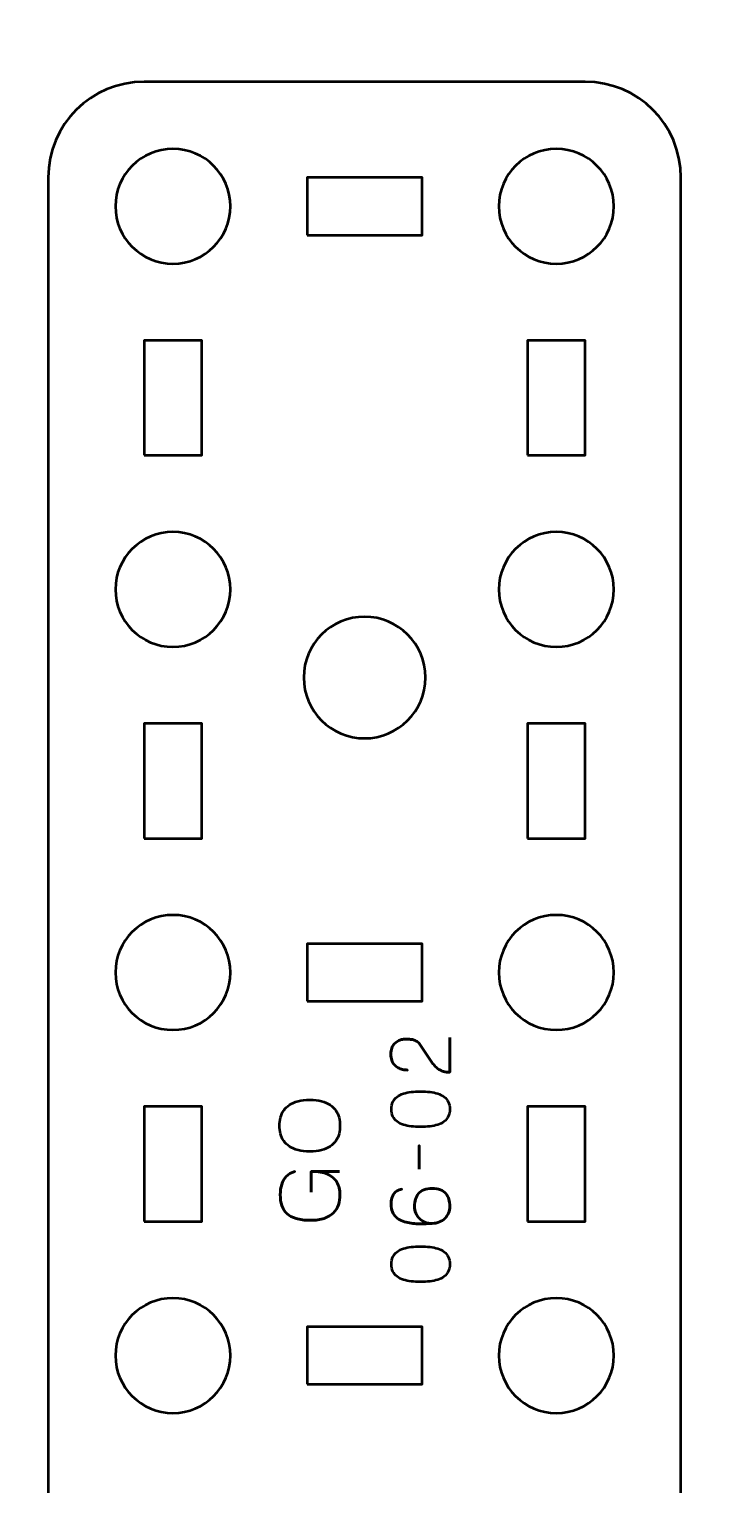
# Model space of a CAD drawing. Header units: centimetres. Extents: x -18.1 to -2.9, y -25.3 to -4.3.
# Drawn here: x -10.5 to -6.88, y -20.32 to -12.72 of the extents above; entities that cross this region are included whole.
import ezdxf

# ---------------------------------------------------------------- set-up
doc = ezdxf.new("R2010")
doc.units = ezdxf.units.CM
doc.header["$MEASUREMENT"] = 0
doc.layers.add('Layer 1', color=7, linetype='Continuous')

msp = doc.modelspace()

# ---------------------------------------------------------------- linework, layer by layer
at = {"layer": 'Layer 1', "color": 22, "lineweight": 53}
msp.add_open_spline([(-18.10004, -24.8499), (-18.10004, -24.8499), (-18.10004, -4.84994), (-18.10004, -4.84994), (-18.10004, -4.84994), (-18.10004, -4.57297), (-17.87695, -4.34998), (-17.59995, -4.34998), (-17.59995, -4.34998), (-17.59995, -4.34998), (-3.40008, -4.34998), (-3.40008, -4.34998), (-3.40008, -4.34998), (-3.12294, -4.34998), (-2.89998, -4.57297), (-2.89998, -4.84994), (-2.89998, -4.84994), (-2.89998, -4.84994), (-2.89998, -24.8499), (-2.89998, -24.8499), (-2.89998, -24.8499), (-2.89998, -25.1269), (-3.12294, -25.34999), (-3.40008, -25.34999), (-3.40008, -25.34999), (-3.40008, -25.34999), (-17.59995, -25.34999), (-17.59995, -25.34999), (-17.59995, -25.34999), (-17.87695, -25.34999), (-18.10004, -25.1269), (-18.10004, -24.8499)], degree=3, knots=[0, 0, 0, 0, 0.125, 0.125, 0.125, 0.125, 0.25, 0.25, 0.25, 0.25, 0.375, 0.375, 0.375, 0.375, 0.5, 0.5, 0.5, 0.5, 0.625, 0.625, 0.625, 0.625, 0.75, 0.75, 0.75, 0.75, 0.875, 0.875, 0.875, 0.875, 1, 1, 1, 1], dxfattribs=at)
at = {"layer": 'Layer 1', "color": 2, "lineweight": 53}
msp.add_open_spline([(-10.39999, -23.79991), (-10.39999, -23.79991), (-10.39999, -13.49995), (-10.39999, -13.49995), (-10.39999, -13.49995), (-10.39999, -13.22298), (-10.17689, -12.99999), (-9.89989, -12.99999), (-9.89989, -12.99999), (-9.89989, -12.99999), (-7.59997, -12.99999), (-7.59997, -12.99999), (-7.59997, -12.99999), (-7.32296, -12.99999), (-7.10001, -13.22298), (-7.10001, -13.49995), (-7.10001, -13.49995), (-7.10001, -13.49995), (-7.10001, -23.79991), (-7.10001, -23.79991), (-7.10001, -23.79991), (-7.10001, -24.0769), (-7.32296, -24.29999), (-7.59997, -24.29999), (-7.59997, -24.29999), (-7.59997, -24.29999), (-9.89989, -24.29999), (-9.89989, -24.29999), (-9.89989, -24.29999), (-10.17689, -24.29999), (-10.39999, -24.0769), (-10.39999, -23.79991)], degree=3, knots=[0, 0, 0, 0, 0.125, 0.125, 0.125, 0.125, 0.25, 0.25, 0.25, 0.25, 0.375, 0.375, 0.375, 0.375, 0.5, 0.5, 0.5, 0.5, 0.625, 0.625, 0.625, 0.625, 0.75, 0.75, 0.75, 0.75, 0.875, 0.875, 0.875, 0.875, 1, 1, 1, 1], dxfattribs=at)
at = {"layer": 'Layer 1', "color": 250, "lineweight": 53}
for points in [[(-9.74996, -13.35002), (-9.58419, -13.35002), (-9.44996, -13.48425), (-9.44996, -13.65002), (-9.44996, -13.65002), (-9.44996, -13.81569), (-9.58419, -13.95002), (-9.74996, -13.95002), (-9.74996, -13.95002), (-9.91562, -13.95002), (-10.04996, -13.81569), (-10.04996, -13.65002), (-10.04996, -13.65002), (-10.04996, -13.48425), (-9.91562, -13.35002), (-9.74996, -13.35002)], [(-7.7499, -13.35002), (-7.58427, -13.35002), (-7.44989, -13.48425), (-7.44989, -13.65002), (-7.44989, -13.65002), (-7.44989, -13.81569), (-7.58427, -13.95002), (-7.7499, -13.95002), (-7.7499, -13.95002), (-7.91567, -13.95002), (-8.0499, -13.81569), (-8.0499, -13.65002), (-8.0499, -13.65002), (-8.0499, -13.48425), (-7.91567, -13.35002), (-7.7499, -13.35002)], [(-9.04994, -13.79998), (-9.04994, -13.79998), (-9.04994, -13.49998), (-9.04994, -13.49998), (-9.04994, -13.49998), (-9.04994, -13.49998), (-8.44995, -13.49998), (-8.44995, -13.49998), (-8.44995, -13.49998), (-8.44995, -13.49998), (-8.44995, -13.79998), (-8.44995, -13.79998), (-8.44995, -13.79998), (-8.44995, -13.79998), (-9.04994, -13.79998), (-9.04994, -13.79998)], [(-9.89989, -14.94994), (-9.89989, -14.94994), (-9.89989, -14.34993), (-9.89989, -14.34993), (-9.89989, -14.34993), (-9.89989, -14.34993), (-9.59989, -14.34993), (-9.59989, -14.34993), (-9.59989, -14.34993), (-9.59989, -14.34993), (-9.59989, -14.94994), (-9.59989, -14.94994), (-9.59989, -14.94994), (-9.59989, -14.94994), (-9.89989, -14.94994), (-9.89989, -14.94994)], [(-7.89997, -14.94994), (-7.89997, -14.94994), (-7.89997, -14.34993), (-7.89997, -14.34993), (-7.89997, -14.34993), (-7.89997, -14.34993), (-7.59997, -14.34993), (-7.59997, -14.34993), (-7.59997, -14.34993), (-7.59997, -14.34993), (-7.59997, -14.94994), (-7.59997, -14.94994), (-7.59997, -14.94994), (-7.59997, -14.94994), (-7.89997, -14.94994), (-7.89997, -14.94994)], [(-9.74996, -15.35002), (-9.58419, -15.35002), (-9.44996, -15.48425), (-9.44996, -15.65002), (-9.44996, -15.65002), (-9.44996, -15.81569), (-9.58419, -15.95002), (-9.74996, -15.95002), (-9.74996, -15.95002), (-9.91562, -15.95002), (-10.04996, -15.81569), (-10.04996, -15.65002), (-10.04996, -15.65002), (-10.04996, -15.48425), (-9.91562, -15.35002), (-9.74996, -15.35002)], [(-7.7499, -15.35002), (-7.58427, -15.35002), (-7.44989, -15.48425), (-7.44989, -15.65002), (-7.44989, -15.65002), (-7.44989, -15.81569), (-7.58427, -15.95002), (-7.7499, -15.95002), (-7.7499, -15.95002), (-7.91567, -15.95002), (-8.0499, -15.81569), (-8.0499, -15.65002), (-8.0499, -15.65002), (-8.0499, -15.48425), (-7.91567, -15.35002), (-7.7499, -15.35002)], [(-9.0675, -16.10997), (-9.0675, -15.93465), (-8.92532, -15.79247), (-8.75, -15.79247), (-8.75, -15.79247), (-8.57468, -15.79247), (-8.4325, -15.93465), (-8.4325, -16.10997), (-8.4325, -16.10997), (-8.4325, -16.28529), (-8.57468, -16.42747), (-8.75, -16.42747), (-8.75, -16.42747), (-8.92532, -16.42747), (-9.0675, -16.28529), (-9.0675, -16.10997)], [(-9.89989, -16.94994), (-9.89989, -16.94994), (-9.89989, -16.34993), (-9.89989, -16.34993), (-9.89989, -16.34993), (-9.89989, -16.34993), (-9.59989, -16.34993), (-9.59989, -16.34993), (-9.59989, -16.34993), (-9.59989, -16.34993), (-9.59989, -16.94994), (-9.59989, -16.94994), (-9.59989, -16.94994), (-9.59989, -16.94994), (-9.89989, -16.94994), (-9.89989, -16.94994)], [(-7.89997, -16.94994), (-7.89997, -16.94994), (-7.89997, -16.34993), (-7.89997, -16.34993), (-7.89997, -16.34993), (-7.89997, -16.34993), (-7.59997, -16.34993), (-7.59997, -16.34993), (-7.59997, -16.34993), (-7.59997, -16.34993), (-7.59997, -16.94994), (-7.59997, -16.94994), (-7.59997, -16.94994), (-7.59997, -16.94994), (-7.89997, -16.94994), (-7.89997, -16.94994)], [(-9.74996, -17.34999), (-9.58419, -17.34999), (-9.44996, -17.48431), (-9.44996, -17.64998), (-9.44996, -17.64998), (-9.44996, -17.81561), (-9.58419, -17.94998), (-9.74996, -17.94998), (-9.74996, -17.94998), (-9.91562, -17.94998), (-10.04996, -17.81561), (-10.04996, -17.64998), (-10.04996, -17.64998), (-10.04996, -17.48431), (-9.91562, -17.34999), (-9.74996, -17.34999)], [(-7.7499, -17.34999), (-7.58427, -17.34999), (-7.44989, -17.48431), (-7.44989, -17.64998), (-7.44989, -17.64998), (-7.44989, -17.81561), (-7.58427, -17.94998), (-7.7499, -17.94998), (-7.7499, -17.94998), (-7.91567, -17.94998), (-8.0499, -17.81561), (-8.0499, -17.64998), (-8.0499, -17.64998), (-8.0499, -17.48431), (-7.91567, -17.34999), (-7.7499, -17.34999)], [(-9.04994, -17.80005), (-9.04994, -17.80005), (-9.04994, -17.50005), (-9.04994, -17.50005), (-9.04994, -17.50005), (-9.04994, -17.50005), (-8.44995, -17.50005), (-8.44995, -17.50005), (-8.44995, -17.50005), (-8.44995, -17.50005), (-8.44995, -17.80005), (-8.44995, -17.80005), (-8.44995, -17.80005), (-8.44995, -17.80005), (-9.04994, -17.80005), (-9.04994, -17.80005)], [(-9.89989, -18.95), (-9.89989, -18.95), (-9.89989, -18.35), (-9.89989, -18.35), (-9.89989, -18.35), (-9.89989, -18.35), (-9.59989, -18.35), (-9.59989, -18.35), (-9.59989, -18.35), (-9.59989, -18.35), (-9.59989, -18.95), (-9.59989, -18.95), (-9.59989, -18.95), (-9.59989, -18.95), (-9.89989, -18.95), (-9.89989, -18.95)], [(-7.89997, -18.95), (-7.89997, -18.95), (-7.89997, -18.35), (-7.89997, -18.35), (-7.89997, -18.35), (-7.89997, -18.35), (-7.59997, -18.35), (-7.59997, -18.35), (-7.59997, -18.35), (-7.59997, -18.35), (-7.59997, -18.95), (-7.59997, -18.95), (-7.59997, -18.95), (-7.59997, -18.95), (-7.89997, -18.95), (-7.89997, -18.95)], [(-9.74996, -19.34991), (-9.58419, -19.34991), (-9.44996, -19.48428), (-9.44996, -19.64991), (-9.44996, -19.64991), (-9.44996, -19.81568), (-9.58419, -19.94991), (-9.74996, -19.94991), (-9.74996, -19.94991), (-9.91562, -19.94991), (-10.04996, -19.81568), (-10.04996, -19.64991), (-10.04996, -19.64991), (-10.04996, -19.48428), (-9.91562, -19.34991), (-9.74996, -19.34991)], [(-7.7499, -19.34991), (-7.58427, -19.34991), (-7.44989, -19.48428), (-7.44989, -19.64991), (-7.44989, -19.64991), (-7.44989, -19.81568), (-7.58427, -19.94991), (-7.7499, -19.94991), (-7.7499, -19.94991), (-7.91567, -19.94991), (-8.0499, -19.81568), (-8.0499, -19.64991), (-8.0499, -19.64991), (-8.0499, -19.48428), (-7.91567, -19.34991), (-7.7499, -19.34991)], [(-9.04994, -19.79998), (-9.04994, -19.79998), (-9.04994, -19.49998), (-9.04994, -19.49998), (-9.04994, -19.49998), (-9.04994, -19.49998), (-8.44995, -19.49998), (-8.44995, -19.49998), (-8.44995, -19.49998), (-8.44995, -19.49998), (-8.44995, -19.79998), (-8.44995, -19.79998), (-8.44995, -19.79998), (-8.44995, -19.79998), (-9.04994, -19.79998), (-9.04994, -19.79998)]]:
    msp.add_open_spline(points, degree=3, knots=[0, 0, 0, 0, 0.25, 0.25, 0.25, 0.25, 0.5, 0.5, 0.5, 0.5, 0.75, 0.75, 0.75, 0.75, 1, 1, 1, 1], dxfattribs=at)
at = {"layer": 'Layer 1', "color": 30, "lineweight": 53}
for points, knots in [([(-8.30568, -17.98939), (-8.30568, -17.98939), (-8.30568, -18.171), (-8.30568, -18.171), (-8.30568, -18.171), (-8.31796, -18.17065), (-8.32882, -18.1691), (-8.33814, -18.16648), (-8.33814, -18.16648), (-8.34745, -18.1638), (-8.35563, -18.16021), (-8.36269, -18.15576), (-8.36269, -18.15576), (-8.36974, -18.15124), (-8.37602, -18.14609), (-8.38153, -18.14024), (-8.38153, -18.14024), (-8.3871, -18.13438), (-8.39218, -18.1281), (-8.39698, -18.12133), (-8.39698, -18.12133), (-8.40171, -18.11456), (-8.40643, -18.10757), (-8.41109, -18.1003), (-8.41109, -18.1003), (-8.41109, -18.1003), (-8.45935, -18.02791), (-8.45935, -18.02791), (-8.45935, -18.02791), (-8.46457, -18.02051), (-8.47021, -18.01472), (-8.47642, -18.01063), (-8.47642, -18.01063), (-8.48256, -18.00647), (-8.48905, -18.00357), (-8.49583, -18.00181), (-8.49583, -18.00181), (-8.50267, -18.00012), (-8.50958, -17.99906), (-8.51671, -17.99871), (-8.51671, -17.99871), (-8.52384, -17.99835), (-8.53096, -17.99821), (-8.53809, -17.99828), (-8.53809, -17.99828), (-8.54394, -17.99828), (-8.55022, -17.99906), (-8.557, -18.00061), (-8.557, -18.00061), (-8.5637, -18.00223), (-8.5704, -18.00477), (-8.57703, -18.00837), (-8.57703, -18.00837), (-8.58367, -18.01197), (-8.58973, -18.01677), (-8.59524, -18.02276), (-8.59524, -18.02276), (-8.60067, -18.02876), (-8.60504, -18.03617), (-8.60836, -18.04499), (-8.60836, -18.04499), (-8.61168, -18.05381), (-8.61337, -18.06418), (-8.61344, -18.07617), (-8.61344, -18.07617), (-8.61337, -18.08824), (-8.61168, -18.09889), (-8.60843, -18.10807), (-8.60843, -18.10807), (-8.60519, -18.11724), (-8.60067, -18.12507), (-8.59496, -18.13156), (-8.59496, -18.13156), (-8.58924, -18.13805), (-8.58261, -18.14327), (-8.5752, -18.14736), (-8.5752, -18.14736), (-8.56779, -18.15146), (-8.55989, -18.15442), (-8.55156, -18.15632), (-8.55156, -18.15632), (-8.54324, -18.15823), (-8.53477, -18.15915), (-8.52623, -18.15915), (-8.52623, -18.15915), (-8.53477, -18.15915), (-8.54324, -18.15823), (-8.55156, -18.15632), (-8.55156, -18.15632), (-8.55989, -18.15442), (-8.56779, -18.15146), (-8.5752, -18.14736), (-8.5752, -18.14736), (-8.58261, -18.14327), (-8.58924, -18.13805), (-8.59496, -18.13156), (-8.59496, -18.13156), (-8.60067, -18.12507), (-8.60519, -18.11724), (-8.60843, -18.10807), (-8.60843, -18.10807), (-8.61168, -18.09889), (-8.61337, -18.08824), (-8.61344, -18.07617), (-8.61344, -18.07617), (-8.61337, -18.06418), (-8.61168, -18.05381), (-8.60836, -18.04499), (-8.60836, -18.04499), (-8.60504, -18.03617), (-8.60067, -18.02876), (-8.59524, -18.02276), (-8.59524, -18.02276), (-8.58973, -18.01677), (-8.58367, -18.01197), (-8.57703, -18.00837), (-8.57703, -18.00837), (-8.5704, -18.00477), (-8.5637, -18.00223), (-8.557, -18.00061), (-8.557, -18.00061), (-8.55022, -17.99906), (-8.54394, -17.99828), (-8.53809, -17.99828), (-8.53809, -17.99828), (-8.53096, -17.99821), (-8.52384, -17.99835), (-8.51671, -17.99871), (-8.51671, -17.99871), (-8.50958, -17.99906), (-8.50267, -18.00012), (-8.49583, -18.00181), (-8.49583, -18.00181), (-8.48905, -18.00357), (-8.48256, -18.00647), (-8.47642, -18.01063), (-8.47642, -18.01063), (-8.47021, -18.01472), (-8.46457, -18.02051), (-8.45935, -18.02791), (-8.45935, -18.02791), (-8.45935, -18.02791), (-8.41109, -18.1003), (-8.41109, -18.1003), (-8.41109, -18.1003), (-8.40643, -18.10757), (-8.40171, -18.11456), (-8.39698, -18.12133), (-8.39698, -18.12133), (-8.39218, -18.1281), (-8.3871, -18.13438), (-8.38153, -18.14024), (-8.38153, -18.14024), (-8.37602, -18.14609), (-8.36974, -18.15124), (-8.36269, -18.15576), (-8.36269, -18.15576), (-8.35563, -18.16021), (-8.34745, -18.1638), (-8.33814, -18.16648), (-8.33814, -18.16648), (-8.32882, -18.1691), (-8.31796, -18.17065), (-8.30568, -18.171), (-8.30568, -18.171), (-8.30568, -18.171), (-8.30568, -17.98939), (-8.30568, -17.98939)], [0, 0, 0, 0, 0.0238095, 0.0238095, 0.0238095, 0.0238095, 0.047619, 0.047619, 0.047619, 0.047619, 0.0714286, 0.0714286, 0.0714286, 0.0714286, 0.0952381, 0.0952381, 0.0952381, 0.0952381, 0.1190476, 0.1190476, 0.1190476, 0.1190476, 0.1428571, 0.1428571, 0.1428571, 0.1428571, 0.1666667, 0.1666667, 0.1666667, 0.1666667, 0.1904762, 0.1904762, 0.1904762, 0.1904762, 0.2142857, 0.2142857, 0.2142857, 0.2142857, 0.2380952, 0.2380952, 0.2380952, 0.2380952, 0.2619048, 0.2619048, 0.2619048, 0.2619048, 0.2857143, 0.2857143, 0.2857143, 0.2857143, 0.3095238, 0.3095238, 0.3095238, 0.3095238, 0.3333333, 0.3333333, 0.3333333, 0.3333333, 0.3571429, 0.3571429, 0.3571429, 0.3571429, 0.3809524, 0.3809524, 0.3809524, 0.3809524, 0.4047619, 0.4047619, 0.4047619, 0.4047619, 0.4285714, 0.4285714, 0.4285714, 0.4285714, 0.452381, 0.452381, 0.452381, 0.452381, 0.4761905, 0.4761905, 0.4761905, 0.4761905, 0.5, 0.5, 0.5, 0.5, 0.5238095, 0.5238095, 0.5238095, 0.5238095, 0.547619, 0.547619, 0.547619, 0.547619, 0.5714286, 0.5714286, 0.5714286, 0.5714286, 0.5952381, 0.5952381, 0.5952381, 0.5952381, 0.6190476, 0.6190476, 0.6190476, 0.6190476, 0.6428571, 0.6428571, 0.6428571, 0.6428571, 0.6666667, 0.6666667, 0.6666667, 0.6666667, 0.6904762, 0.6904762, 0.6904762, 0.6904762, 0.7142857, 0.7142857, 0.7142857, 0.7142857, 0.7380952, 0.7380952, 0.7380952, 0.7380952, 0.7619048, 0.7619048, 0.7619048, 0.7619048, 0.7857143, 0.7857143, 0.7857143, 0.7857143, 0.8095238, 0.8095238, 0.8095238, 0.8095238, 0.8333333, 0.8333333, 0.8333333, 0.8333333, 0.8571429, 0.8571429, 0.8571429, 0.8571429, 0.8809524, 0.8809524, 0.8809524, 0.8809524, 0.9047619, 0.9047619, 0.9047619, 0.9047619, 0.9285714, 0.9285714, 0.9285714, 0.9285714, 0.952381, 0.952381, 0.952381, 0.952381, 0.9761905, 0.9761905, 0.9761905, 0.9761905, 1, 1, 1, 1]), ([(-8.87845, -18.44976), (-8.87838, -18.43487), (-8.88014, -18.42076), (-8.8836, -18.40729), (-8.8836, -18.40729), (-8.88713, -18.39388), (-8.89263, -18.38161), (-8.90025, -18.37039), (-8.90025, -18.37039), (-8.9078, -18.35917), (-8.91775, -18.34943), (-8.93003, -18.34118), (-8.93003, -18.34118), (-8.9423, -18.33292), (-8.95719, -18.32657), (-8.97469, -18.32206), (-8.97469, -18.32206), (-8.99218, -18.31747), (-9.01258, -18.31521), (-9.03593, -18.31514), (-9.03593, -18.31514), (-9.05928, -18.31521), (-9.07967, -18.31747), (-9.09724, -18.32206), (-9.09724, -18.32206), (-9.11481, -18.32657), (-9.12977, -18.33292), (-9.14211, -18.34118), (-9.14211, -18.34118), (-9.15446, -18.34943), (-9.16448, -18.35917), (-9.17217, -18.37039), (-9.17217, -18.37039), (-9.17986, -18.38161), (-9.18543, -18.39388), (-9.18903, -18.40729), (-9.18903, -18.40729), (-9.19256, -18.42076), (-9.19432, -18.43487), (-9.19425, -18.44976), (-9.19425, -18.44976), (-9.19432, -18.46465), (-9.19256, -18.47876), (-9.18903, -18.49224), (-9.18903, -18.49224), (-9.18543, -18.50564), (-9.17986, -18.51792), (-9.17217, -18.52914), (-9.17217, -18.52914), (-9.16448, -18.54035), (-9.15446, -18.55009), (-9.14211, -18.55835), (-9.14211, -18.55835), (-9.12977, -18.5666), (-9.11481, -18.57295), (-9.09724, -18.57747), (-9.09724, -18.57747), (-9.07967, -18.58205), (-9.05928, -18.58431), (-9.03593, -18.58438), (-9.03593, -18.58438), (-9.01258, -18.58431), (-8.99218, -18.58205), (-8.97469, -18.57747), (-8.97469, -18.57747), (-8.95719, -18.57295), (-8.9423, -18.5666), (-8.93003, -18.55835), (-8.93003, -18.55835), (-8.91775, -18.55009), (-8.9078, -18.54035), (-8.90025, -18.52914), (-8.90025, -18.52914), (-8.89263, -18.51792), (-8.88713, -18.50564), (-8.8836, -18.49224), (-8.8836, -18.49224), (-8.88014, -18.47876), (-8.87838, -18.46465), (-8.87845, -18.44976)], [0, 0, 0, 0, 0.05, 0.05, 0.05, 0.05, 0.1, 0.1, 0.1, 0.1, 0.15, 0.15, 0.15, 0.15, 0.2, 0.2, 0.2, 0.2, 0.25, 0.25, 0.25, 0.25, 0.3, 0.3, 0.3, 0.3, 0.35, 0.35, 0.35, 0.35, 0.4, 0.4, 0.4, 0.4, 0.45, 0.45, 0.45, 0.45, 0.5, 0.5, 0.5, 0.5, 0.55, 0.55, 0.55, 0.55, 0.6, 0.6, 0.6, 0.6, 0.65, 0.65, 0.65, 0.65, 0.7, 0.7, 0.7, 0.7, 0.75, 0.75, 0.75, 0.75, 0.8, 0.8, 0.8, 0.8, 0.85, 0.85, 0.85, 0.85, 0.9, 0.9, 0.9, 0.9, 0.95, 0.95, 0.95, 0.95, 1, 1, 1, 1]), ([(-8.87845, -18.44976), (-8.87838, -18.43487), (-8.88014, -18.42076), (-8.8836, -18.40729), (-8.8836, -18.40729), (-8.88713, -18.39388), (-8.89263, -18.38161), (-8.90025, -18.37039), (-8.90025, -18.37039), (-8.9078, -18.35917), (-8.91775, -18.34943), (-8.93003, -18.34118), (-8.93003, -18.34118), (-8.9423, -18.33292), (-8.95719, -18.32657), (-8.97469, -18.32206), (-8.97469, -18.32206), (-8.99218, -18.31747), (-9.01258, -18.31521), (-9.03593, -18.31514), (-9.03593, -18.31514), (-9.05928, -18.31521), (-9.07967, -18.31747), (-9.09724, -18.32206), (-9.09724, -18.32206), (-9.11481, -18.32657), (-9.12977, -18.33292), (-9.14211, -18.34118), (-9.14211, -18.34118), (-9.15446, -18.34943), (-9.16448, -18.35917), (-9.17217, -18.37039), (-9.17217, -18.37039), (-9.17986, -18.38161), (-9.18543, -18.39388), (-9.18903, -18.40729), (-9.18903, -18.40729), (-9.19256, -18.42076), (-9.19432, -18.43487), (-9.19425, -18.44976), (-9.19425, -18.44976), (-9.19432, -18.46465), (-9.19256, -18.47876), (-9.18903, -18.49224), (-9.18903, -18.49224), (-9.18543, -18.50564), (-9.17986, -18.51792), (-9.17217, -18.52914), (-9.17217, -18.52914), (-9.16448, -18.54035), (-9.15446, -18.55009), (-9.14211, -18.55835), (-9.14211, -18.55835), (-9.12977, -18.5666), (-9.11481, -18.57295), (-9.09724, -18.57747), (-9.09724, -18.57747), (-9.07967, -18.58205), (-9.05928, -18.58431), (-9.03593, -18.58438), (-9.03593, -18.58438), (-9.01258, -18.58431), (-8.99218, -18.58205), (-8.97469, -18.57747), (-8.97469, -18.57747), (-8.95719, -18.57295), (-8.9423, -18.5666), (-8.93003, -18.55835), (-8.93003, -18.55835), (-8.91775, -18.55009), (-8.9078, -18.54035), (-8.90025, -18.52914), (-8.90025, -18.52914), (-8.89263, -18.51792), (-8.88713, -18.50564), (-8.8836, -18.49224), (-8.8836, -18.49224), (-8.88014, -18.47876), (-8.87838, -18.46465), (-8.87845, -18.44976)], [0, 0, 0, 0, 0.05, 0.05, 0.05, 0.05, 0.1, 0.1, 0.1, 0.1, 0.15, 0.15, 0.15, 0.15, 0.2, 0.2, 0.2, 0.2, 0.25, 0.25, 0.25, 0.25, 0.3, 0.3, 0.3, 0.3, 0.35, 0.35, 0.35, 0.35, 0.4, 0.4, 0.4, 0.4, 0.45, 0.45, 0.45, 0.45, 0.5, 0.5, 0.5, 0.5, 0.55, 0.55, 0.55, 0.55, 0.6, 0.6, 0.6, 0.6, 0.65, 0.65, 0.65, 0.65, 0.7, 0.7, 0.7, 0.7, 0.75, 0.75, 0.75, 0.75, 0.8, 0.8, 0.8, 0.8, 0.85, 0.85, 0.85, 0.85, 0.9, 0.9, 0.9, 0.9, 0.95, 0.95, 0.95, 0.95, 1, 1, 1, 1]), ([(-8.30568, -18.36361), (-8.30575, -18.3488), (-8.30836, -18.33603), (-8.31344, -18.32537), (-8.31344, -18.32537), (-8.31852, -18.31479), (-8.32579, -18.30597), (-8.33503, -18.29892), (-8.33503, -18.29892), (-8.34434, -18.29193), (-8.35535, -18.28643), (-8.36805, -18.28234), (-8.36805, -18.28234), (-8.38075, -18.27831), (-8.39465, -18.27542), (-8.40989, -18.2738), (-8.40989, -18.2738), (-8.42513, -18.2721), (-8.44115, -18.27126), (-8.45808, -18.27133), (-8.45808, -18.27133), (-8.47494, -18.27126), (-8.49096, -18.2721), (-8.50613, -18.2738), (-8.50613, -18.2738), (-8.5213, -18.27542), (-8.53527, -18.27831), (-8.54797, -18.28234), (-8.54797, -18.28234), (-8.5606, -18.28643), (-8.5716, -18.29193), (-8.58099, -18.29892), (-8.58099, -18.29892), (-8.5903, -18.30597), (-8.59757, -18.31479), (-8.60265, -18.32537), (-8.60265, -18.32537), (-8.6078, -18.33603), (-8.61041, -18.3488), (-8.61048, -18.36361), (-8.61048, -18.36361), (-8.61041, -18.37843), (-8.6078, -18.3912), (-8.60265, -18.40186), (-8.60265, -18.40186), (-8.59757, -18.41244), (-8.5903, -18.42126), (-8.58099, -18.42831), (-8.58099, -18.42831), (-8.5716, -18.4353), (-8.5606, -18.4408), (-8.54797, -18.44489), (-8.54797, -18.44489), (-8.53527, -18.44892), (-8.5213, -18.45181), (-8.50613, -18.45343), (-8.50613, -18.45343), (-8.49096, -18.45512), (-8.47494, -18.45597), (-8.45808, -18.4559), (-8.45808, -18.4559), (-8.44115, -18.45597), (-8.42513, -18.45512), (-8.40989, -18.45343), (-8.40989, -18.45343), (-8.39465, -18.45181), (-8.38075, -18.44892), (-8.36805, -18.44489), (-8.36805, -18.44489), (-8.35535, -18.4408), (-8.34434, -18.4353), (-8.33503, -18.42831), (-8.33503, -18.42831), (-8.32579, -18.42126), (-8.31852, -18.41244), (-8.31344, -18.40186), (-8.31344, -18.40186), (-8.30836, -18.3912), (-8.30575, -18.37843), (-8.30568, -18.36361)], [0, 0, 0, 0, 0.05, 0.05, 0.05, 0.05, 0.1, 0.1, 0.1, 0.1, 0.15, 0.15, 0.15, 0.15, 0.2, 0.2, 0.2, 0.2, 0.25, 0.25, 0.25, 0.25, 0.3, 0.3, 0.3, 0.3, 0.35, 0.35, 0.35, 0.35, 0.4, 0.4, 0.4, 0.4, 0.45, 0.45, 0.45, 0.45, 0.5, 0.5, 0.5, 0.5, 0.55, 0.55, 0.55, 0.55, 0.6, 0.6, 0.6, 0.6, 0.65, 0.65, 0.65, 0.65, 0.7, 0.7, 0.7, 0.7, 0.75, 0.75, 0.75, 0.75, 0.8, 0.8, 0.8, 0.8, 0.85, 0.85, 0.85, 0.85, 0.9, 0.9, 0.9, 0.9, 0.95, 0.95, 0.95, 0.95, 1, 1, 1, 1]), ([(-8.30568, -18.36361), (-8.30575, -18.3488), (-8.30836, -18.33603), (-8.31344, -18.32537), (-8.31344, -18.32537), (-8.31852, -18.31479), (-8.32579, -18.30597), (-8.33503, -18.29892), (-8.33503, -18.29892), (-8.34434, -18.29193), (-8.35535, -18.28643), (-8.36805, -18.28234), (-8.36805, -18.28234), (-8.38075, -18.27831), (-8.39465, -18.27542), (-8.40989, -18.2738), (-8.40989, -18.2738), (-8.42513, -18.2721), (-8.44115, -18.27126), (-8.45808, -18.27133), (-8.45808, -18.27133), (-8.47494, -18.27126), (-8.49096, -18.2721), (-8.50613, -18.2738), (-8.50613, -18.2738), (-8.5213, -18.27542), (-8.53527, -18.27831), (-8.54797, -18.28234), (-8.54797, -18.28234), (-8.5606, -18.28643), (-8.5716, -18.29193), (-8.58099, -18.29892), (-8.58099, -18.29892), (-8.5903, -18.30597), (-8.59757, -18.31479), (-8.60265, -18.32537), (-8.60265, -18.32537), (-8.6078, -18.33603), (-8.61041, -18.3488), (-8.61048, -18.36361), (-8.61048, -18.36361), (-8.61041, -18.37843), (-8.6078, -18.3912), (-8.60265, -18.40186), (-8.60265, -18.40186), (-8.59757, -18.41244), (-8.5903, -18.42126), (-8.58099, -18.42831), (-8.58099, -18.42831), (-8.5716, -18.4353), (-8.5606, -18.4408), (-8.54797, -18.44489), (-8.54797, -18.44489), (-8.53527, -18.44892), (-8.5213, -18.45181), (-8.50613, -18.45343), (-8.50613, -18.45343), (-8.49096, -18.45512), (-8.47494, -18.45597), (-8.45808, -18.4559), (-8.45808, -18.4559), (-8.44115, -18.45597), (-8.42513, -18.45512), (-8.40989, -18.45343), (-8.40989, -18.45343), (-8.39465, -18.45181), (-8.38075, -18.44892), (-8.36805, -18.44489), (-8.36805, -18.44489), (-8.35535, -18.4408), (-8.34434, -18.4353), (-8.33503, -18.42831), (-8.33503, -18.42831), (-8.32579, -18.42126), (-8.31852, -18.41244), (-8.31344, -18.40186), (-8.31344, -18.40186), (-8.30836, -18.3912), (-8.30575, -18.37843), (-8.30568, -18.36361)], [0, 0, 0, 0, 0.05, 0.05, 0.05, 0.05, 0.1, 0.1, 0.1, 0.1, 0.15, 0.15, 0.15, 0.15, 0.2, 0.2, 0.2, 0.2, 0.25, 0.25, 0.25, 0.25, 0.3, 0.3, 0.3, 0.3, 0.35, 0.35, 0.35, 0.35, 0.4, 0.4, 0.4, 0.4, 0.45, 0.45, 0.45, 0.45, 0.5, 0.5, 0.5, 0.5, 0.55, 0.55, 0.55, 0.55, 0.6, 0.6, 0.6, 0.6, 0.65, 0.65, 0.65, 0.65, 0.7, 0.7, 0.7, 0.7, 0.75, 0.75, 0.75, 0.75, 0.8, 0.8, 0.8, 0.8, 0.85, 0.85, 0.85, 0.85, 0.9, 0.9, 0.9, 0.9, 0.95, 0.95, 0.95, 0.95, 1, 1, 1, 1]), ([(-8.46528, -18.67603), (-8.46528, -18.67603), (-8.46528, -18.55284), (-8.46528, -18.55284), (-8.46528, -18.55284), (-8.46528, -18.55284), (-8.46528, -18.67603), (-8.46528, -18.67603)], [0, 0, 0, 0, 0.5, 0.5, 0.5, 0.5, 1, 1, 1, 1]), ([(-9.02916, -18.79689), (-9.02916, -18.79689), (-9.02916, -18.6881), (-9.02916, -18.6881), (-9.02916, -18.6881), (-8.99451, -18.68824), (-8.96608, -18.69318), (-8.94393, -18.70306), (-8.94393, -18.70306), (-8.9217, -18.71293), (-8.90533, -18.7269), (-8.89468, -18.74511), (-8.89468, -18.74511), (-8.88409, -18.76331), (-8.8788, -18.7849), (-8.87887, -18.81002), (-8.87887, -18.81002), (-8.8788, -18.82886), (-8.88141, -18.84635), (-8.88685, -18.86251), (-8.88685, -18.86251), (-8.89221, -18.87867), (-8.90096, -18.89285), (-8.91302, -18.90499), (-8.91302, -18.90499), (-8.92509, -18.91712), (-8.94103, -18.92665), (-8.96086, -18.93342), (-8.96086, -18.93342), (-8.98068, -18.94019), (-9.00503, -18.94365), (-9.03381, -18.94379), (-9.03381, -18.94379), (-9.06274, -18.94372), (-9.08715, -18.94069), (-9.10712, -18.93469), (-9.10712, -18.93469), (-9.12716, -18.92862), (-9.14324, -18.91987), (-9.15538, -18.9083), (-9.15538, -18.9083), (-9.16758, -18.8968), (-9.1764, -18.88276), (-9.18191, -18.86625), (-9.18191, -18.86625), (-9.18741, -18.84974), (-9.19009, -18.83104), (-9.19002, -18.81002), (-9.19002, -18.81002), (-9.19009, -18.79005), (-9.18762, -18.77213), (-9.18261, -18.75618), (-9.18261, -18.75618), (-9.1776, -18.74024), (-9.16956, -18.72655), (-9.15848, -18.71512), (-9.15848, -18.71512), (-9.14741, -18.70362), (-9.1328, -18.69466), (-9.11467, -18.6881), (-9.11467, -18.6881), (-9.1328, -18.69466), (-9.14741, -18.70362), (-9.15848, -18.71512), (-9.15848, -18.71512), (-9.16956, -18.72655), (-9.1776, -18.74024), (-9.18261, -18.75618), (-9.18261, -18.75618), (-9.18762, -18.77213), (-9.19009, -18.79005), (-9.19002, -18.81002), (-9.19002, -18.81002), (-9.19009, -18.83104), (-9.18741, -18.84974), (-9.18191, -18.86625), (-9.18191, -18.86625), (-9.1764, -18.88276), (-9.16758, -18.8968), (-9.15538, -18.9083), (-9.15538, -18.9083), (-9.14324, -18.91987), (-9.12716, -18.92862), (-9.10712, -18.93469), (-9.10712, -18.93469), (-9.08715, -18.94069), (-9.06274, -18.94372), (-9.03381, -18.94379), (-9.03381, -18.94379), (-9.00503, -18.94365), (-8.98068, -18.94019), (-8.96086, -18.93342), (-8.96086, -18.93342), (-8.94103, -18.92665), (-8.92509, -18.91712), (-8.91302, -18.90499), (-8.91302, -18.90499), (-8.90096, -18.89285), (-8.89221, -18.87867), (-8.88685, -18.86251), (-8.88685, -18.86251), (-8.88141, -18.84635), (-8.8788, -18.82886), (-8.87887, -18.81002), (-8.87887, -18.81002), (-8.8788, -18.7849), (-8.88409, -18.76331), (-8.89468, -18.74511), (-8.89468, -18.74511), (-8.90533, -18.7269), (-8.9217, -18.71293), (-8.94393, -18.70306), (-8.94393, -18.70306), (-8.96608, -18.69318), (-8.99451, -18.68824), (-9.02916, -18.6881), (-9.02916, -18.6881), (-9.02916, -18.6881), (-9.02916, -18.79689), (-9.02916, -18.79689)], [0, 0, 0, 0, 0.0333333, 0.0333333, 0.0333333, 0.0333333, 0.0666667, 0.0666667, 0.0666667, 0.0666667, 0.1, 0.1, 0.1, 0.1, 0.1333333, 0.1333333, 0.1333333, 0.1333333, 0.1666667, 0.1666667, 0.1666667, 0.1666667, 0.2, 0.2, 0.2, 0.2, 0.2333333, 0.2333333, 0.2333333, 0.2333333, 0.2666667, 0.2666667, 0.2666667, 0.2666667, 0.3, 0.3, 0.3, 0.3, 0.3333333, 0.3333333, 0.3333333, 0.3333333, 0.3666667, 0.3666667, 0.3666667, 0.3666667, 0.4, 0.4, 0.4, 0.4, 0.4333333, 0.4333333, 0.4333333, 0.4333333, 0.4666667, 0.4666667, 0.4666667, 0.4666667, 0.5, 0.5, 0.5, 0.5, 0.5333333, 0.5333333, 0.5333333, 0.5333333, 0.5666667, 0.5666667, 0.5666667, 0.5666667, 0.6, 0.6, 0.6, 0.6, 0.6333333, 0.6333333, 0.6333333, 0.6333333, 0.6666667, 0.6666667, 0.6666667, 0.6666667, 0.7, 0.7, 0.7, 0.7, 0.7333333, 0.7333333, 0.7333333, 0.7333333, 0.7666667, 0.7666667, 0.7666667, 0.7666667, 0.8, 0.8, 0.8, 0.8, 0.8333333, 0.8333333, 0.8333333, 0.8333333, 0.8666667, 0.8666667, 0.8666667, 0.8666667, 0.9, 0.9, 0.9, 0.9, 0.9333333, 0.9333333, 0.9333333, 0.9333333, 0.9666667, 0.9666667, 0.9666667, 0.9666667, 1, 1, 1, 1]), ([(-8.88099, -18.6881), (-8.88099, -18.6881), (-9.02916, -18.6881), (-9.02916, -18.6881), (-9.02916, -18.6881), (-9.02916, -18.6881), (-8.88099, -18.6881), (-8.88099, -18.6881)], [0, 0, 0, 0, 0.5, 0.5, 0.5, 0.5, 1, 1, 1, 1]), ([(-8.39754, -18.96008), (-8.41137, -18.96001), (-8.42386, -18.95776), (-8.43508, -18.95324), (-8.43508, -18.95324), (-8.44637, -18.9488), (-8.45603, -18.94252), (-8.46408, -18.9344), (-8.46408, -18.9344), (-8.47219, -18.92636), (-8.4784, -18.91683), (-8.48277, -18.90597), (-8.48277, -18.90597), (-8.48715, -18.8951), (-8.48933, -18.88318), (-8.48941, -18.87034), (-8.48941, -18.87034), (-8.48948, -18.85743), (-8.48785, -18.84536), (-8.48461, -18.83414), (-8.48461, -18.83414), (-8.48143, -18.82292), (-8.47621, -18.81312), (-8.46901, -18.80458), (-8.46901, -18.80458), (-8.46189, -18.79604), (-8.45243, -18.78934), (-8.44065, -18.78454), (-8.44065, -18.78454), (-8.42887, -18.77975), (-8.41455, -18.77728), (-8.39754, -18.77721), (-8.39754, -18.77721), (-8.38054, -18.77728), (-8.36622, -18.77975), (-8.35443, -18.78454), (-8.35443, -18.78454), (-8.34265, -18.78934), (-8.3332, -18.79604), (-8.32607, -18.80458), (-8.32607, -18.80458), (-8.31887, -18.81312), (-8.31365, -18.82292), (-8.31048, -18.83414), (-8.31048, -18.83414), (-8.30723, -18.84536), (-8.30561, -18.85743), (-8.30568, -18.87034), (-8.30568, -18.87034), (-8.30575, -18.88318), (-8.30794, -18.89496), (-8.31231, -18.90576), (-8.31231, -18.90576), (-8.31669, -18.91648), (-8.3229, -18.92579), (-8.33094, -18.93377), (-8.33094, -18.93377), (-8.33905, -18.94174), (-8.34872, -18.94802), (-8.35994, -18.95253), (-8.35994, -18.95253), (-8.37123, -18.95712), (-8.38371, -18.95959), (-8.39754, -18.96008), (-8.39754, -18.96008), (-8.40453, -18.96037), (-8.41285, -18.96072), (-8.42252, -18.96121), (-8.42252, -18.96121), (-8.43226, -18.96171), (-8.44284, -18.96199), (-8.4542, -18.96206), (-8.4542, -18.96206), (-8.46563, -18.96213), (-8.47741, -18.96178), (-8.48948, -18.96086), (-8.48948, -18.96086), (-8.50161, -18.96001), (-8.51354, -18.95832), (-8.52525, -18.95585), (-8.52525, -18.95585), (-8.53703, -18.95338), (-8.54811, -18.94985), (-8.55848, -18.9452), (-8.55848, -18.9452), (-8.56885, -18.94054), (-8.57802, -18.93454), (-8.586, -18.92713), (-8.586, -18.92713), (-8.59397, -18.91966), (-8.60025, -18.91055), (-8.60483, -18.89976), (-8.60483, -18.89976), (-8.60935, -18.88896), (-8.61168, -18.87619), (-8.61175, -18.86145), (-8.61175, -18.86145), (-8.61168, -18.84861), (-8.61041, -18.83774), (-8.60794, -18.82871), (-8.60794, -18.82871), (-8.60547, -18.81968), (-8.60215, -18.81227), (-8.59806, -18.80634), (-8.59806, -18.80634), (-8.5939, -18.80049), (-8.58938, -18.79583), (-8.58437, -18.79245), (-8.58437, -18.79245), (-8.57943, -18.78906), (-8.57442, -18.78652), (-8.56941, -18.78497), (-8.56941, -18.78497), (-8.56441, -18.78334), (-8.55975, -18.78229), (-8.55544, -18.78186), (-8.55544, -18.78186), (-8.55975, -18.78229), (-8.56441, -18.78334), (-8.56941, -18.78497), (-8.56941, -18.78497), (-8.57442, -18.78652), (-8.57943, -18.78906), (-8.58437, -18.79245), (-8.58437, -18.79245), (-8.58938, -18.79583), (-8.5939, -18.80049), (-8.59806, -18.80634), (-8.59806, -18.80634), (-8.60215, -18.81227), (-8.60547, -18.81968), (-8.60794, -18.82871), (-8.60794, -18.82871), (-8.61041, -18.83774), (-8.61168, -18.84861), (-8.61175, -18.86145), (-8.61175, -18.86145), (-8.61168, -18.87619), (-8.60935, -18.88896), (-8.60483, -18.89976), (-8.60483, -18.89976), (-8.60025, -18.91055), (-8.59397, -18.91966), (-8.586, -18.92713), (-8.586, -18.92713), (-8.57802, -18.93454), (-8.56885, -18.94054), (-8.55848, -18.9452), (-8.55848, -18.9452), (-8.54811, -18.94985), (-8.53703, -18.95338), (-8.52525, -18.95585), (-8.52525, -18.95585), (-8.51354, -18.95832), (-8.50161, -18.96001), (-8.48948, -18.96086), (-8.48948, -18.96086), (-8.47741, -18.96178), (-8.46563, -18.96213), (-8.4542, -18.96206), (-8.4542, -18.96206), (-8.44284, -18.96199), (-8.43226, -18.96171), (-8.42252, -18.96121), (-8.42252, -18.96121), (-8.41285, -18.96072), (-8.40453, -18.96037), (-8.39754, -18.96008), (-8.39754, -18.96008), (-8.38371, -18.95959), (-8.37123, -18.95712), (-8.35994, -18.95253), (-8.35994, -18.95253), (-8.34872, -18.94802), (-8.33905, -18.94174), (-8.33094, -18.93377), (-8.33094, -18.93377), (-8.3229, -18.92579), (-8.31669, -18.91648), (-8.31231, -18.90576), (-8.31231, -18.90576), (-8.30794, -18.89496), (-8.30575, -18.88318), (-8.30568, -18.87034), (-8.30568, -18.87034), (-8.30561, -18.85743), (-8.30723, -18.84536), (-8.31048, -18.83414), (-8.31048, -18.83414), (-8.31365, -18.82292), (-8.31887, -18.81312), (-8.32607, -18.80458), (-8.32607, -18.80458), (-8.3332, -18.79604), (-8.34265, -18.78934), (-8.35443, -18.78454), (-8.35443, -18.78454), (-8.36622, -18.77975), (-8.38054, -18.77728), (-8.39754, -18.77721), (-8.39754, -18.77721), (-8.41455, -18.77728), (-8.42887, -18.77975), (-8.44065, -18.78454), (-8.44065, -18.78454), (-8.45243, -18.78934), (-8.46189, -18.79604), (-8.46901, -18.80458), (-8.46901, -18.80458), (-8.47621, -18.81312), (-8.48143, -18.82292), (-8.48461, -18.83414), (-8.48461, -18.83414), (-8.48785, -18.84536), (-8.48948, -18.85743), (-8.48941, -18.87034), (-8.48941, -18.87034), (-8.48933, -18.88318), (-8.48715, -18.8951), (-8.48277, -18.90597), (-8.48277, -18.90597), (-8.4784, -18.91683), (-8.47219, -18.92636), (-8.46408, -18.9344), (-8.46408, -18.9344), (-8.45603, -18.94252), (-8.44637, -18.9488), (-8.43508, -18.95324), (-8.43508, -18.95324), (-8.42386, -18.95776), (-8.41137, -18.96001), (-8.39754, -18.96008)], [0, 0, 0, 0, 0.0172414, 0.0172414, 0.0172414, 0.0172414, 0.0344828, 0.0344828, 0.0344828, 0.0344828, 0.0517241, 0.0517241, 0.0517241, 0.0517241, 0.0689655, 0.0689655, 0.0689655, 0.0689655, 0.0862069, 0.0862069, 0.0862069, 0.0862069, 0.1034483, 0.1034483, 0.1034483, 0.1034483, 0.1206897, 0.1206897, 0.1206897, 0.1206897, 0.137931, 0.137931, 0.137931, 0.137931, 0.1551724, 0.1551724, 0.1551724, 0.1551724, 0.1724138, 0.1724138, 0.1724138, 0.1724138, 0.1896552, 0.1896552, 0.1896552, 0.1896552, 0.2068966, 0.2068966, 0.2068966, 0.2068966, 0.2241379, 0.2241379, 0.2241379, 0.2241379, 0.2413793, 0.2413793, 0.2413793, 0.2413793, 0.2586207, 0.2586207, 0.2586207, 0.2586207, 0.2758621, 0.2758621, 0.2758621, 0.2758621, 0.2931034, 0.2931034, 0.2931034, 0.2931034, 0.3103448, 0.3103448, 0.3103448, 0.3103448, 0.3275862, 0.3275862, 0.3275862, 0.3275862, 0.3448276, 0.3448276, 0.3448276, 0.3448276, 0.362069, 0.362069, 0.362069, 0.362069, 0.3793103, 0.3793103, 0.3793103, 0.3793103, 0.3965517, 0.3965517, 0.3965517, 0.3965517, 0.4137931, 0.4137931, 0.4137931, 0.4137931, 0.4310345, 0.4310345, 0.4310345, 0.4310345, 0.4482759, 0.4482759, 0.4482759, 0.4482759, 0.4655172, 0.4655172, 0.4655172, 0.4655172, 0.4827586, 0.4827586, 0.4827586, 0.4827586, 0.5, 0.5, 0.5, 0.5, 0.5172414, 0.5172414, 0.5172414, 0.5172414, 0.5344828, 0.5344828, 0.5344828, 0.5344828, 0.5517241, 0.5517241, 0.5517241, 0.5517241, 0.5689655, 0.5689655, 0.5689655, 0.5689655, 0.5862069, 0.5862069, 0.5862069, 0.5862069, 0.6034483, 0.6034483, 0.6034483, 0.6034483, 0.6206897, 0.6206897, 0.6206897, 0.6206897, 0.637931, 0.637931, 0.637931, 0.637931, 0.6551724, 0.6551724, 0.6551724, 0.6551724, 0.6724138, 0.6724138, 0.6724138, 0.6724138, 0.6896552, 0.6896552, 0.6896552, 0.6896552, 0.7068966, 0.7068966, 0.7068966, 0.7068966, 0.7241379, 0.7241379, 0.7241379, 0.7241379, 0.7413793, 0.7413793, 0.7413793, 0.7413793, 0.7586207, 0.7586207, 0.7586207, 0.7586207, 0.7758621, 0.7758621, 0.7758621, 0.7758621, 0.7931034, 0.7931034, 0.7931034, 0.7931034, 0.8103448, 0.8103448, 0.8103448, 0.8103448, 0.8275862, 0.8275862, 0.8275862, 0.8275862, 0.8448276, 0.8448276, 0.8448276, 0.8448276, 0.862069, 0.862069, 0.862069, 0.862069, 0.8793103, 0.8793103, 0.8793103, 0.8793103, 0.8965517, 0.8965517, 0.8965517, 0.8965517, 0.9137931, 0.9137931, 0.9137931, 0.9137931, 0.9310345, 0.9310345, 0.9310345, 0.9310345, 0.9482759, 0.9482759, 0.9482759, 0.9482759, 0.9655172, 0.9655172, 0.9655172, 0.9655172, 0.9827586, 0.9827586, 0.9827586, 0.9827586, 1, 1, 1, 1]), ([(-8.30568, -19.17259), (-8.30575, -19.15778), (-8.30836, -19.14501), (-8.31344, -19.13435), (-8.31344, -19.13435), (-8.31852, -19.12377), (-8.32579, -19.11495), (-8.33503, -19.1079), (-8.33503, -19.1079), (-8.34434, -19.10091), (-8.35535, -19.09541), (-8.36805, -19.09132), (-8.36805, -19.09132), (-8.38075, -19.08729), (-8.39465, -19.0844), (-8.40989, -19.08278), (-8.40989, -19.08278), (-8.42513, -19.08108), (-8.44115, -19.08024), (-8.45808, -19.08031), (-8.45808, -19.08031), (-8.47494, -19.08024), (-8.49096, -19.08108), (-8.50613, -19.08278), (-8.50613, -19.08278), (-8.5213, -19.0844), (-8.53527, -19.08729), (-8.54797, -19.09132), (-8.54797, -19.09132), (-8.5606, -19.09541), (-8.5716, -19.10091), (-8.58099, -19.1079), (-8.58099, -19.1079), (-8.5903, -19.11495), (-8.59757, -19.12377), (-8.60265, -19.13435), (-8.60265, -19.13435), (-8.6078, -19.14501), (-8.61041, -19.15778), (-8.61048, -19.17259), (-8.61048, -19.17259), (-8.61041, -19.18741), (-8.6078, -19.20018), (-8.60265, -19.21084), (-8.60265, -19.21084), (-8.59757, -19.22142), (-8.5903, -19.23024), (-8.58099, -19.23729), (-8.58099, -19.23729), (-8.5716, -19.24428), (-8.5606, -19.24978), (-8.54797, -19.25387), (-8.54797, -19.25387), (-8.53527, -19.2579), (-8.5213, -19.26079), (-8.50613, -19.26241), (-8.50613, -19.26241), (-8.49096, -19.2641), (-8.47494, -19.26495), (-8.45808, -19.26488), (-8.45808, -19.26488), (-8.44115, -19.26495), (-8.42513, -19.2641), (-8.40989, -19.26241), (-8.40989, -19.26241), (-8.39465, -19.26079), (-8.38075, -19.2579), (-8.36805, -19.25387), (-8.36805, -19.25387), (-8.35535, -19.24978), (-8.34434, -19.24428), (-8.33503, -19.23729), (-8.33503, -19.23729), (-8.32579, -19.23024), (-8.31852, -19.22142), (-8.31344, -19.21084), (-8.31344, -19.21084), (-8.30836, -19.20018), (-8.30575, -19.18741), (-8.30568, -19.17259)], [0, 0, 0, 0, 0.05, 0.05, 0.05, 0.05, 0.1, 0.1, 0.1, 0.1, 0.15, 0.15, 0.15, 0.15, 0.2, 0.2, 0.2, 0.2, 0.25, 0.25, 0.25, 0.25, 0.3, 0.3, 0.3, 0.3, 0.35, 0.35, 0.35, 0.35, 0.4, 0.4, 0.4, 0.4, 0.45, 0.45, 0.45, 0.45, 0.5, 0.5, 0.5, 0.5, 0.55, 0.55, 0.55, 0.55, 0.6, 0.6, 0.6, 0.6, 0.65, 0.65, 0.65, 0.65, 0.7, 0.7, 0.7, 0.7, 0.75, 0.75, 0.75, 0.75, 0.8, 0.8, 0.8, 0.8, 0.85, 0.85, 0.85, 0.85, 0.9, 0.9, 0.9, 0.9, 0.95, 0.95, 0.95, 0.95, 1, 1, 1, 1]), ([(-8.30568, -19.17259), (-8.30575, -19.15778), (-8.30836, -19.14501), (-8.31344, -19.13435), (-8.31344, -19.13435), (-8.31852, -19.12377), (-8.32579, -19.11495), (-8.33503, -19.1079), (-8.33503, -19.1079), (-8.34434, -19.10091), (-8.35535, -19.09541), (-8.36805, -19.09132), (-8.36805, -19.09132), (-8.38075, -19.08729), (-8.39465, -19.0844), (-8.40989, -19.08278), (-8.40989, -19.08278), (-8.42513, -19.08108), (-8.44115, -19.08024), (-8.45808, -19.08031), (-8.45808, -19.08031), (-8.47494, -19.08024), (-8.49096, -19.08108), (-8.50613, -19.08278), (-8.50613, -19.08278), (-8.5213, -19.0844), (-8.53527, -19.08729), (-8.54797, -19.09132), (-8.54797, -19.09132), (-8.5606, -19.09541), (-8.5716, -19.10091), (-8.58099, -19.1079), (-8.58099, -19.1079), (-8.5903, -19.11495), (-8.59757, -19.12377), (-8.60265, -19.13435), (-8.60265, -19.13435), (-8.6078, -19.14501), (-8.61041, -19.15778), (-8.61048, -19.17259), (-8.61048, -19.17259), (-8.61041, -19.18741), (-8.6078, -19.20018), (-8.60265, -19.21084), (-8.60265, -19.21084), (-8.59757, -19.22142), (-8.5903, -19.23024), (-8.58099, -19.23729), (-8.58099, -19.23729), (-8.5716, -19.24428), (-8.5606, -19.24978), (-8.54797, -19.25387), (-8.54797, -19.25387), (-8.53527, -19.2579), (-8.5213, -19.26079), (-8.50613, -19.26241), (-8.50613, -19.26241), (-8.49096, -19.2641), (-8.47494, -19.26495), (-8.45808, -19.26488), (-8.45808, -19.26488), (-8.44115, -19.26495), (-8.42513, -19.2641), (-8.40989, -19.26241), (-8.40989, -19.26241), (-8.39465, -19.26079), (-8.38075, -19.2579), (-8.36805, -19.25387), (-8.36805, -19.25387), (-8.35535, -19.24978), (-8.34434, -19.24428), (-8.33503, -19.23729), (-8.33503, -19.23729), (-8.32579, -19.23024), (-8.31852, -19.22142), (-8.31344, -19.21084), (-8.31344, -19.21084), (-8.30836, -19.20018), (-8.30575, -19.18741), (-8.30568, -19.17259)], [0, 0, 0, 0, 0.05, 0.05, 0.05, 0.05, 0.1, 0.1, 0.1, 0.1, 0.15, 0.15, 0.15, 0.15, 0.2, 0.2, 0.2, 0.2, 0.25, 0.25, 0.25, 0.25, 0.3, 0.3, 0.3, 0.3, 0.35, 0.35, 0.35, 0.35, 0.4, 0.4, 0.4, 0.4, 0.45, 0.45, 0.45, 0.45, 0.5, 0.5, 0.5, 0.5, 0.55, 0.55, 0.55, 0.55, 0.6, 0.6, 0.6, 0.6, 0.65, 0.65, 0.65, 0.65, 0.7, 0.7, 0.7, 0.7, 0.75, 0.75, 0.75, 0.75, 0.8, 0.8, 0.8, 0.8, 0.85, 0.85, 0.85, 0.85, 0.9, 0.9, 0.9, 0.9, 0.95, 0.95, 0.95, 0.95, 1, 1, 1, 1])]:
    msp.add_open_spline(points, degree=3, knots=knots, dxfattribs=at)

doc.saveas('drawing.dxf')
